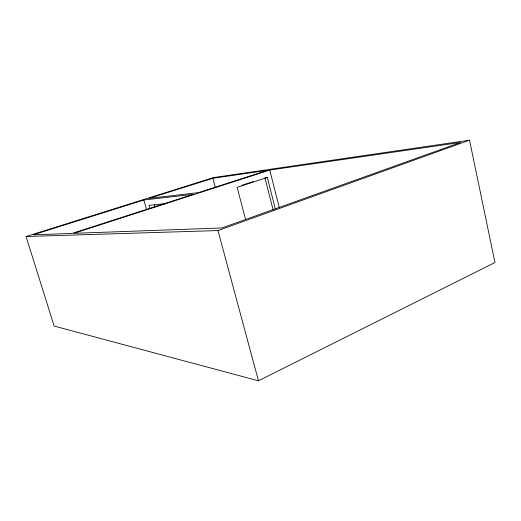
<?xml version="1.0" encoding="UTF-8"?>
<svg xmlns="http://www.w3.org/2000/svg" width="521" height="521" viewBox="0 0 521 521"><rect width="100%" height="100%" fill="white"/><g stroke="black" fill="none" stroke-linecap="round" stroke-linejoin="round"><path stroke-width="0.78" d="M258.455 380.812L494.95 262.532L469.538 140.188L213.584 177.563L26.05 236.508L54.138 326.055L258.455 380.812L217.973 230.562L26.05 236.508M217.973 230.562L469.538 140.188M241.764 185.352L253.336 181.549M275.349 208.954L267.312 177.44L237.14 187.352L245.58 219.497M269.767 170.054L73.884 233.336L221.874 227.97L460.642 142.435L269.767 170.054L279.328 207.664M143.829 200.012L33.266 234.808L72.132 233.401L193.128 194.353L143.829 200.012L146.492 209.383M212.861 178.286L148.902 198.416L198.618 192.581L267.358 170.4L212.861 178.286L215.368 187.645M265.71 177.648L267.312 177.44M165.665 203.665L149.104 205.32L149.983 208.433M154.411 204.473L155.076 206.824M264.909 177.752L273.128 209.904"/></g></svg>
